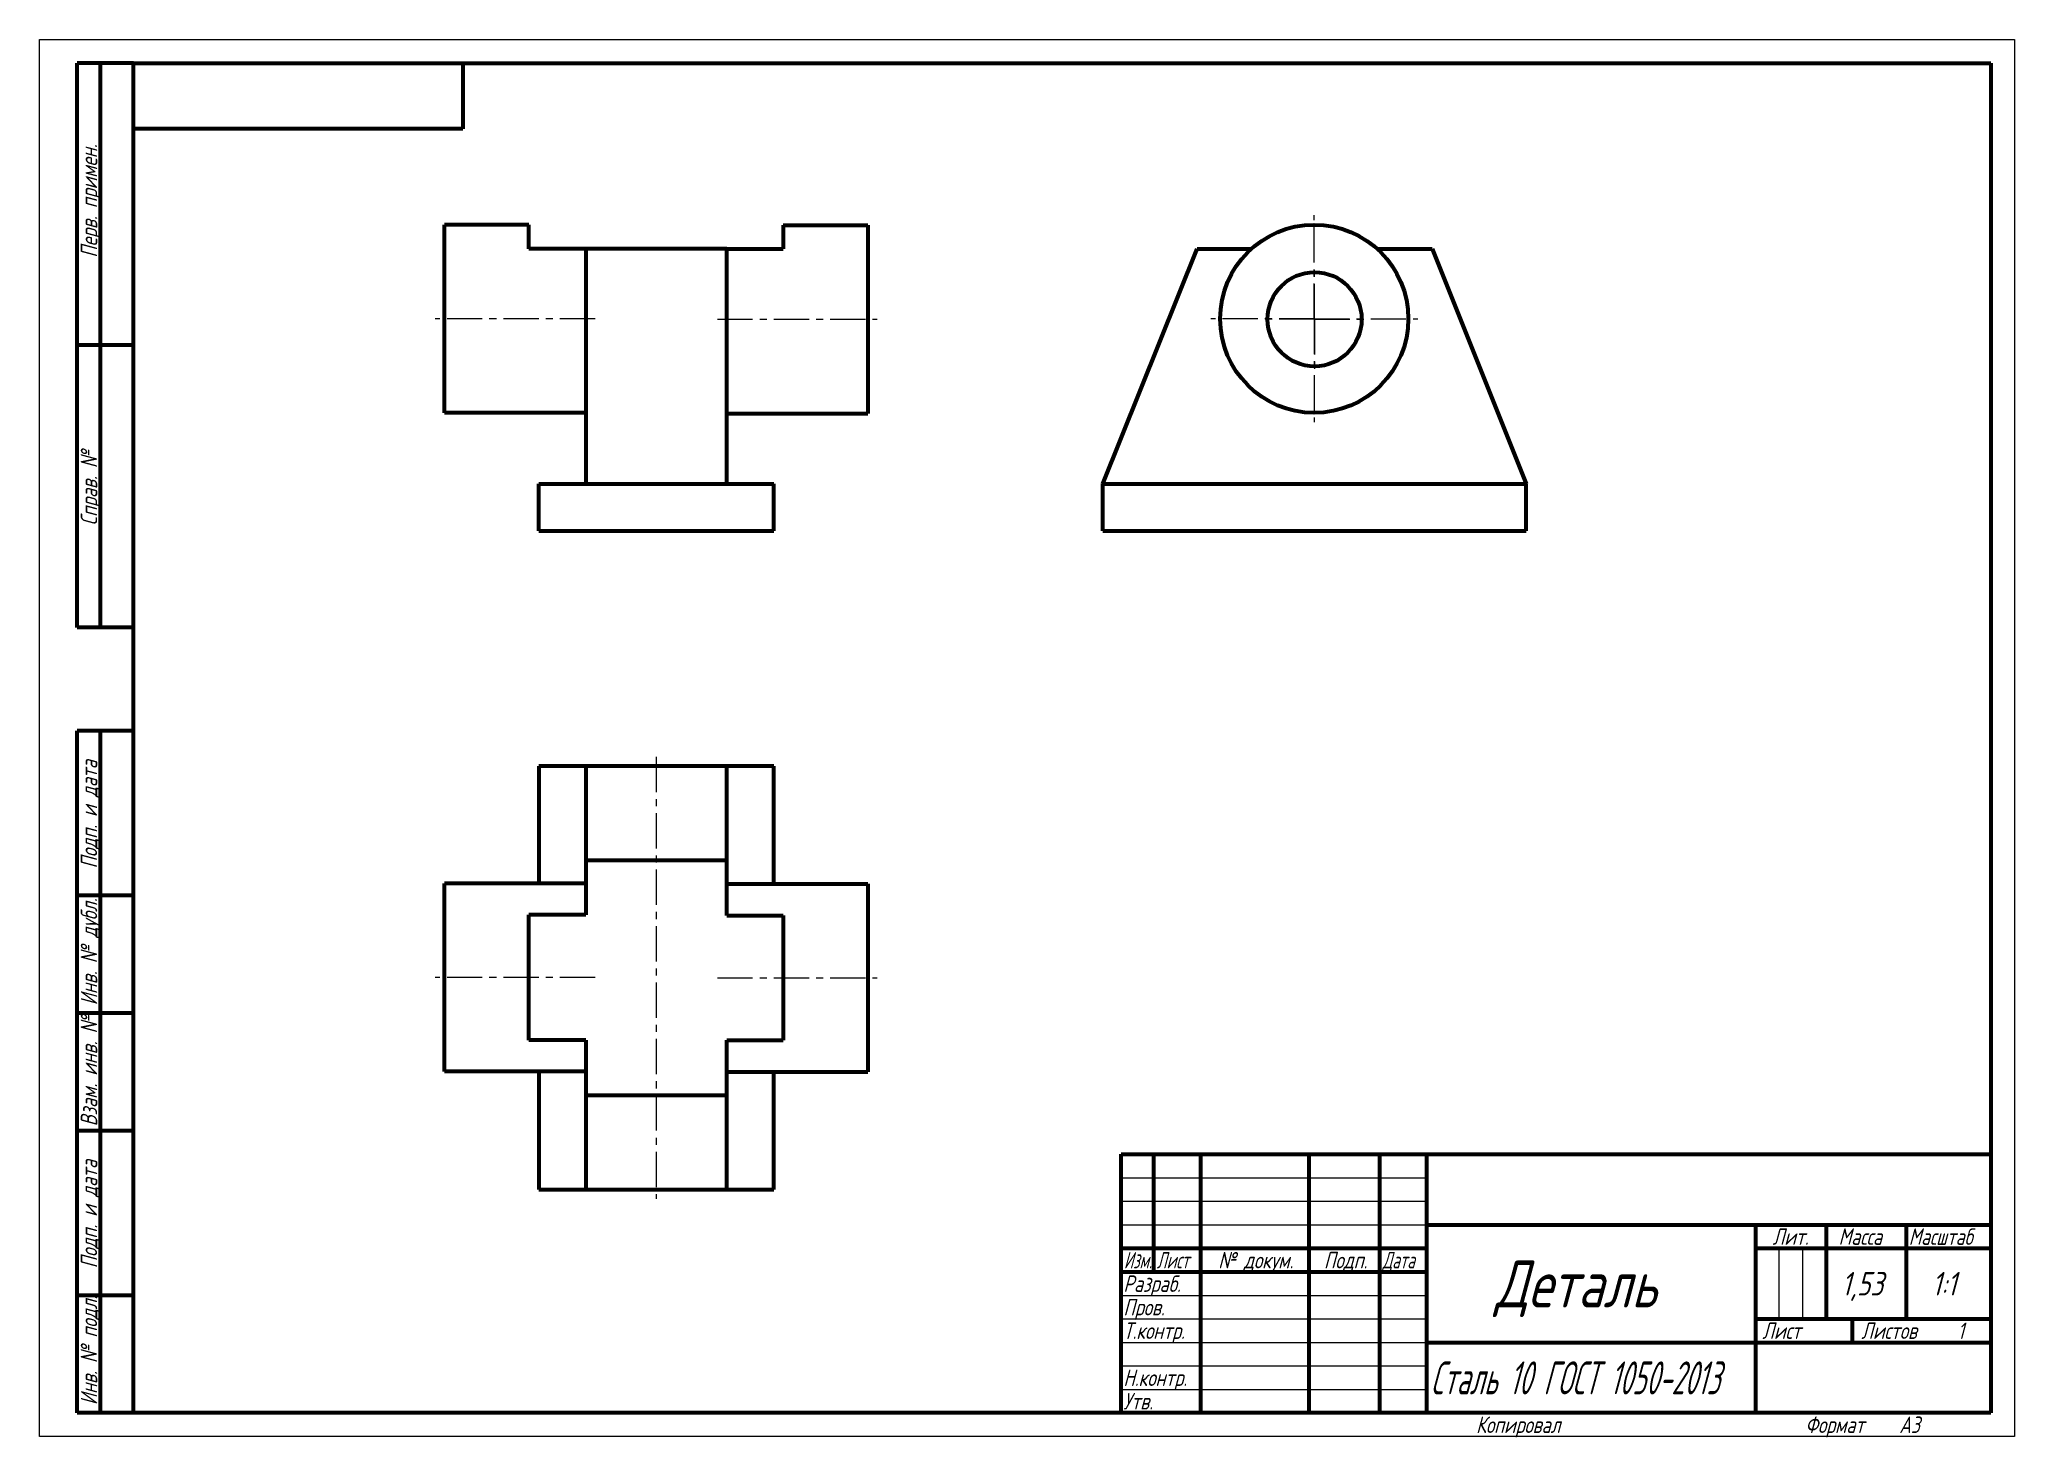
# Model space of a CAD drawing. Header units: millimetres. Extents: x 0 to 420, y 0 to 297.
import ezdxf

# ---------------------------------------------------------------- set-up
doc = ezdxf.new("R2010")
doc.units = ezdxf.units.MM
for name, pattern in [('K5LT_AXLED', [12, 7.5, -1.5, 1.5, -1.5]), ('K5LT_BASIC', [0]), ('K5LT_THIN', [0])]:
    doc.linetypes.add(name, pattern=pattern)
doc.layers.add('Системный слой (1)', color=7, linetype='Continuous', true_color=0x6c6c6c)
doc.styles.add('KTEXTSTYLE', font='GOST_AU.SHX', dxfattribs={"width": 0.96, "height": 5})

# ---------------------------------------------------------------- blocks, each defined once
blk = doc.blocks.new('U0')
at = {"layer": 'Системный слой (1)', "color": 143, "linetype": 'K5LT_BASIC', "lineweight": 60, "true_color": 0x33acca}
for p, q in [((86.16, 237.62), (86.16, 257.62)), ((86.16, 217.62), (86.16, 237.62))]:
    blk.add_line(p, q, dxfattribs=at)
blk = doc.blocks.new('U1')
at = {"layer": 'Системный слой (1)', "color": 143, "linetype": 'K5LT_BASIC', "lineweight": 60, "true_color": 0x33acca}
for p, q in [((106.16, 142.51), (106.16, 117.58)), ((106.16, 77.58), (106.16, 52.51))]:
    blk.add_line(p, q, dxfattribs=at)
blk = doc.blocks.new('U2')
at = {"layer": 'Системный слой (1)', "color": 143, "linetype": 'K5LT_BASIC', "lineweight": 60, "true_color": 0x33acca}
for p, q in [((156.16, 117.51), (156.16, 142.51)), ((156.16, 52.51), (156.16, 77.51))]:
    blk.add_line(p, q, dxfattribs=at)
blk = doc.blocks.new('U3')
at = {"layer": 'Системный слой (1)', "color": 30, "linetype": 'K5LT_AXLED', "lineweight": 18, "true_color": 0xff8000}
for q in [(271.09, 259.62), (249.09, 237.62), (293.09, 237.62), (271.09, 215.62)]:
    blk.add_line((271.09, 237.62), q, dxfattribs=at)
blk = doc.blocks.new('U4')
at = {"layer": 'Системный слой (1)', "color": 30, "linetype": 'K5LT_AXLED', "lineweight": 18, "true_color": 0xff8000}
for q in [(271.16, 249.51), (259.16, 237.51), (283.16, 237.51), (271.16, 225.51)]:
    blk.add_line((271.16, 237.51), q, dxfattribs=at)
blk = doc.blocks.new('U5')
at = {"color": 7, "linetype": 'K5LT_THIN', "lineweight": 18, "true_color": 0xffffff}
for p, q in [((0, 0), (0, 297)), ((0, 297), (420, 297)), ((420, 297), (420, 0)), ((230, 55), (295, 55)), ((230, 50), (295, 50)), ((230, 45), (295, 45)), ((369.96, 25), (369.96, 40)), ((374.98, 25), (374.98, 40)), ((230, 30), (295, 30)), ((230, 25), (295, 25)), ((230, 20), (295, 20)), ((230, 15), (295, 15)), ((230, 10), (295, 10)), ((420, 0), (0, 0))]:
    blk.add_line(p, q, dxfattribs=at)
at = {"color": 143, "linetype": 'K5LT_BASIC', "lineweight": 60, "true_color": 0x33acca}
for p, q in [((8, 172), (8, 292)), ((20, 292), (8, 292)), ((13, 172), (13, 292)), ((20, 5), (20, 292)), ((20, 292), (415, 292)), ((90, 292), (90, 278)), ((415, 292), (415, 5)), ((90, 278), (20, 278)), ((20, 232), (8, 232)), ((20, 172), (8, 172)), ((8, 5), (8, 150)), ((20, 150), (8, 150)), ((13, 5), (13, 150)), ((20, 115), (8, 115)), ((20, 90), (8, 90)), ((20, 65), (8, 65)), ((230, 60), (415, 60)), ((230, 5), (230, 60)), ((237, 35), (237, 60)), ((247, 5), (247, 60)), ((270, 5), (270, 60)), ((285, 5), (285, 60)), ((295, 5), (295, 60)), ((295, 45), (415, 45)), ((365, 5), (365, 45)), ((380, 25), (380, 45)), ((397, 25), (397, 45)), ((230, 40), (295, 40)), ((365, 40), (380, 40)), ((380, 40), (415, 40)), ((230, 35), (295, 35)), ((20, 30), (8, 30)), ((365, 25), (415, 25)), ((385.57, 20), (385.57, 25)), ((295, 20), (365, 20)), ((365, 20), (415, 20)), ((20, 5), (8, 5)), ((415, 5), (20, 5))]:
    blk.add_line(p, q, dxfattribs=at)
at = {"color": 7, "char_height": 3.5, "attachment_point": 1, "rotation": 90, "style": 'KTEXTSTYLE'}
for s, insert in [('\\H3.5;\\W0.965;\\Q15;\\Q15;Перв. примен.', (8.77, 250.61)), ('\\H3.5;\\W0.965;\\Q15;\\Q15;Справ. №', (8.77, 193.68)), ('\\H3.5;\\W0.965;\\Q15;\\Q15;Подп. и дата', (8.77, 120.75)), ('\\H3.5;\\W0.965;\\Q15;\\Q15;Инв. № дубл.', (8.77, 91.67)), ('\\H3.5;\\W0.965;\\Q15;\\Q15;Взам. инв. №', (8.77, 65.94)), ('\\H3.5;\\W0.965;\\Q15;\\Q15;Подп. и дата', (8.77, 35.75)), ('\\H3.5;\\W0.965;\\Q15;\\Q15;Инв. № подл.', (8.77, 6.67))]:
    blk.add_mtext(s, dxfattribs=dict(at, insert=insert))
at = {"color": 7, "attachment_point": 1, "style": 'KTEXTSTYLE'}
for s, insert, char_height in [('\\H3.5;\\W0.965;\\Q15;\\Q15;Лит.', (368.56, 44.23), 3.5), ('\\H3.5;\\W0.965;\\Q15;\\Q15;Масса', (382.58, 44.23), 3.5), ('\\H3.5;\\W0.965;\\Q15;\\Q15;\\W0.941;Масштаб', (397.52, 44.23), 3.5), ('\\H3.5;\\W0.965;\\Q15;\\Q15;\\W0.797;Изм.', (230.61, 39.23), 3.5), ('\\H3.5;\\W0.965;\\Q15;\\Q15;\\W0.807;Лист', (237.6, 39.23), 3.5), ('\\H3.5;\\W0.965;\\Q15;\\Q15;№ докум.', (250.67, 39.23), 3.5), ('\\H3.5;\\W0.965;\\Q15;\\Q15;Подп.', (273.15, 39.23), 3.5), ('\\H3.5;\\W0.965;\\Q15;\\Q15;\\W0.807;Дата', (285.6, 39.23), 3.5), ('\\H3.5;\\W0.965;\\Q15;\\Q15;Разраб.', (230.5, 34.23), 3.5), ('\\H3.5;\\W0.965;\\Q15;\\Q15;\\H10.00;Деталь', (309.53, 37.43), 10), ('\\H3.5;\\W0.965;\\Q15;\\Q15;\\H5.00;1,53', (383.22, 34.97), 5), ('\\H3.5;\\W0.965;\\Q15;\\Q15;\\H5.00;{\\c16737820;1:1}', (402.44, 34.97), 5), ('\\H3.5;\\W0.965;\\Q15;\\Q15;Пров.', (230.5, 29.23), 3.5), ('\\H3.5;\\W0.965;\\Q15;\\Q15;Т.контр.', (230.5, 24.23), 3.5), ('\\H3.5;\\W0.965;\\Q15;\\Q15;Лист', (366.36, 24.23), 3.5), ('\\H3.5;\\W0.965;\\Q15;\\Q15;Листов', (387.41, 24.23), 3.5), ('\\H3.5;\\W0.965;\\Q15;\\Q15;1', (407.91, 24.23), 3.5), ('\\H3.5;\\W0.965;\\Q15;\\Q15;Н.контр.', (230.5, 14.23), 3.5), ('\\H3.5;\\W0.965;\\Q15;\\Q15;\\W0.708;\\H7.00;Сталь 10 ГОСТ 1050-2013', (295.84, 15.95), 7), ('\\H3.5;\\W0.965;\\Q15;\\Q15;Утв.', (230.5, 9.23), 3.5), ('\\H3.5;\\W0.965;\\Q15;\\Q15;Копировал', (305.5, 4.23), 3.5), ('\\H3.5;\\W0.965;\\Q15;\\Q15;Формат', (375.5, 4.23), 3.5), ('\\H3.5;\\W0.965;\\Q15;\\Q15;A3', (395.5, 4.23), 3.5)]:
    blk.add_mtext(s, dxfattribs=dict(at, insert=insert, char_height=char_height))

msp = doc.modelspace()

# ---------------------------------------------------------------- linework, layer by layer
at = {"layer": 'Системный слой (1)', "color": 143, "linetype": 'K5LT_BASIC', "lineweight": 60, "true_color": 0x33acca}
for p, q in [((104.08, 257.62), (86.16, 257.62)), ((104.08, 252.51), (104.08, 257.62)), ((158.16, 257.51), (176.16, 257.51)), ((158.16, 257.51), (158.16, 252.51)), ((176.16, 257.51), (176.16, 217.51)), ((116.16, 252.51), (104.08, 252.51)), ((146.16, 252.51), (116.16, 252.51)), ((116.16, 252.51), (116.16, 202.51)), ((146.16, 202.51), (146.16, 252.51)), ((146.16, 252.51), (158.16, 252.51)), ((226.16, 202.51), (246.16, 252.51)), ((246.16, 252.51), (257.74, 252.51)), ((284.45, 252.51), (296.16, 252.51)), ((296.16, 252.51), (316.16, 202.51)), ((116.16, 217.62), (86.16, 217.62)), ((146.16, 217.51), (176.16, 217.51)), ((106.16, 202.51), (116.16, 202.51)), ((106.16, 192.51), (106.16, 202.51)), ((116.16, 202.51), (146.16, 202.51)), ((146.16, 202.51), (156.16, 202.51)), ((156.16, 192.51), (156.16, 202.51)), ((226.16, 202.51), (316.16, 202.51)), ((226.16, 192.51), (226.16, 202.51)), ((316.16, 192.51), (316.16, 202.51)), ((106.16, 192.51), (156.16, 192.51)), ((226.16, 192.51), (316.16, 192.51)), ((116.16, 142.51), (106.16, 142.51)), ((116.16, 142.51), (116.16, 122.51)), ((146.16, 142.51), (116.16, 142.51)), ((156.16, 142.51), (146.16, 142.51)), ((146.16, 122.51), (146.16, 142.51)), ((116.16, 122.51), (116.16, 110.93)), ((116.16, 122.51), (146.16, 122.51)), ((146.16, 110.74), (146.16, 122.51)), ((86.16, 77.58), (86.16, 117.58)), ((116.16, 117.58), (86.16, 117.58)), ((146.16, 117.51), (176.16, 117.51)), ((176.16, 117.51), (176.16, 77.51)), ((104.08, 84.22), (104.08, 110.93)), ((116.16, 110.93), (104.08, 110.93)), ((146.16, 110.74), (158.16, 110.74)), ((158.16, 110.74), (158.16, 84.28)), ((116.16, 84.22), (104.08, 84.22)), ((116.16, 84.22), (116.16, 72.51)), ((146.16, 72.51), (146.16, 84.28)), ((146.16, 84.28), (158.16, 84.28)), ((116.16, 77.58), (86.16, 77.58)), ((146.16, 77.51), (176.16, 77.51)), ((146.16, 72.51), (116.16, 72.51)), ((116.16, 72.51), (116.16, 52.51)), ((146.16, 52.51), (146.16, 72.51)), ((106.16, 52.51), (116.16, 52.51)), ((116.16, 52.51), (146.16, 52.51)), ((146.16, 52.51), (156.16, 52.51))]:
    msp.add_line(p, q, dxfattribs=at)
at = {"layer": 'Системный слой (1)', "color": 30, "linetype": 'K5LT_AXLED', "lineweight": 18, "true_color": 0xff8000}
for p, q in [((118.16, 237.62), (84.16, 237.62)), ((144.16, 237.51), (178.16, 237.51)), ((131.16, 144.51), (131.16, 50.51)), ((118.16, 97.58), (84.16, 97.58)), ((144.16, 97.51), (178.16, 97.51))]:
    msp.add_line(p, q, dxfattribs=at)
at = {"layer": 'Системный слой (1)', "color": 143, "linetype": 'K5LT_BASIC', "lineweight": 60, "true_color": 0x33acca}
for centre, radius in [((271.09, 237.62), 20), ((271.16, 237.51), 10)]:
    msp.add_circle(centre, radius, dxfattribs=at)

# ---------------------------------------------------------------- block references
msp.add_blockref('U5', (0, 0))
at = {"layer": 'Системный слой (1)'}
for name in ['U0', 'U3', 'U4', 'U1', 'U2']:
    msp.add_blockref(name, (0, 0), dxfattribs=at)

doc.saveas('drawing.dxf')
